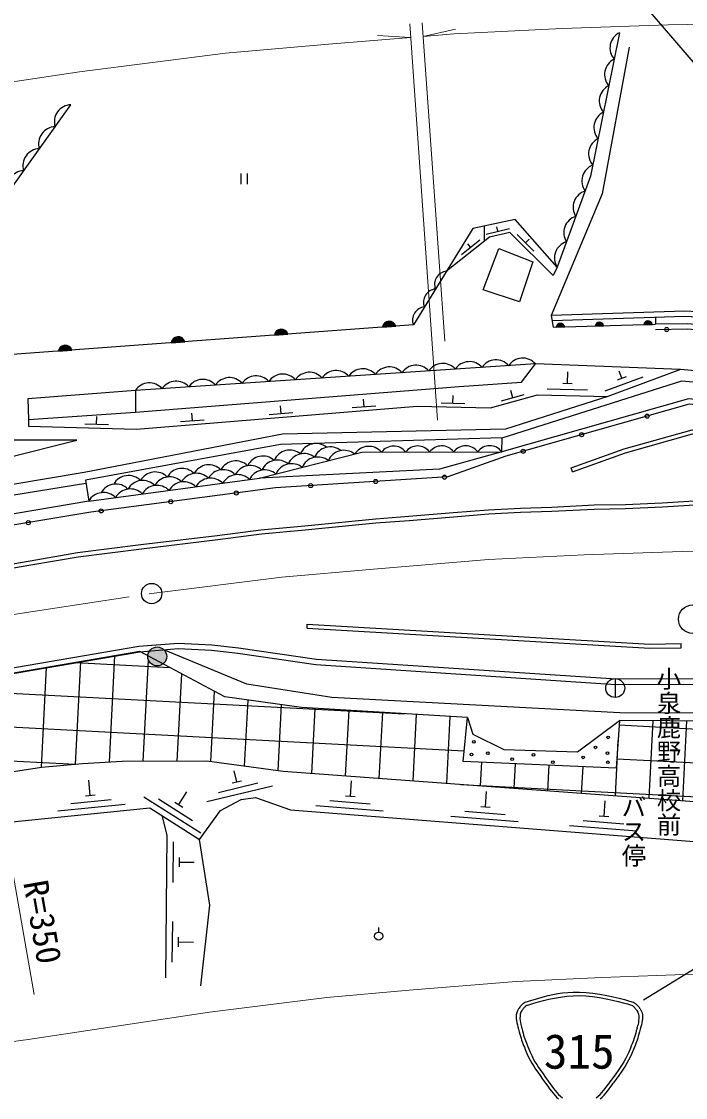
# Model space of a CAD drawing. Units: millimetres at full size, sheet at 1:1000; details may follow other scales. Extents: x 40000 to 680000, y 20000 to 380000.
# Drawn here: x 462942 to 512048, y 238764 to 318369 of the extents above; entities that cross this region are included whole.
import ezdxf
from ezdxf.enums import TextEntityAlignment as Align

# ---------------------------------------------------------------- set-up
doc = ezdxf.new("R2010")
doc.units = ezdxf.units.MM
doc.header["$LTSCALE"] = 1000
doc.linetypes.add('CHAIN', pattern=[18.5, 12, -1.5, 3.5, -1.5])
for name, color, linetype, lineweight in [('M-BGD', 7, 'Continuous', 25), ('M-BMK', 2, 'CHAIN', 13), ('M-BMK-SRVR', 3, 'Continuous', 25), ('M-STR-HTXT', 7, 'Continuous', 13), ('M-STR-STRC', 7, 'Continuous', 25)]:
    doc.layers.add(name, color=color, linetype=linetype, lineweight=lineweight)
doc.layers.add('M-BMK-HTXT', color=7, linetype='Continuous')
doc.styles.add('@ＭＳ ゴシック', font='')
doc.styles.add('ＭＳ ゴシック', font='')
doc.styles.get('@ＭＳ ゴシック').set_extended_font_data('@MS Gothic')
doc.styles.get('ＭＳ ゴシック').set_extended_font_data('MS Gothic')

msp = doc.modelspace()

# ---------------------------------------------------------------- hatches: boundary and pattern name
at = {"layer": 'M-BGD'}
for points in [[(489632, 295758, -0.82183), (490620, 295831)], [(508967, 295945), (509592, 295962, 0.84072)], [(481653, 295168, -0.82183), (482641, 295241)], [(503113, 295784), (502488, 295767, -0.84072)], [(505996, 295863), (505370, 295846, -0.84072)], [(474020, 294602, -0.82183), (475008, 294676)], [(465669, 293984, -0.82183), (466657, 294057)], [(473680, 271394, -1), (472280, 271394, -0.41421), (472980, 272094, -0.41421)]]:
    msp.add_hatch(color=256, dxfattribs=at).paths.add_polyline_path(points)
h = msp.add_hatch(dxfattribs=at)
h.set_pattern_fill('USER', color=256, style=0, pattern_type=2)
h.set_pattern_definition([(357, (0, 0), (130.84, 2496.574), []), (87, (0, 0), (-2496.574, 130.84), [])])
h.paths.add_polyline_path([(467461, 263475), (470393, 263657), (476638, 263659), (482291, 262899), (518068, 260266), (518370, 266585), (507178, 266658), (506932, 263127), (495595, 263630), (495933, 266878), (483639, 267613), (477977, 268404), (473407, 270838, -0.64397), (472282, 271437), (471698, 271749), (444378, 267074), (445088, 262510), (448852, 263217), (455626, 261442), (460254, 262562), (464408, 263193)])

# ---------------------------------------------------------------- linework, layer by layer
for p, q in [((479169, 307127), (479169, 306345)), ((479636, 307127), (479636, 306345)), ((497188, 302117), (497186, 303238)), ((497319, 302644), (499022, 303048)), ((498171, 302846), (498090, 303187)), ((499606, 302621), (500843, 301383)), ((495472, 301124), (496847, 302206)), ((496159, 301665), (495953, 301927)), ((500225, 302002), (500478, 302255)), ((509822, 296477), (509829, 295969)), ((489632, 295758), (490620, 295831)), ((502264, 295761), (509829, 295969)), ((502488, 295767), (503113, 295784)), ((505370, 295846), (505996, 295863)), ((508967, 295945), (509592, 295962)), ((474020, 294602), (475008, 294676)), ((481653, 295168), (482641, 295241)), ((465669, 293984), (466657, 294057)), ((503323, 291599), (503342, 292445)), ((507349, 291979), (507155, 292507)), ((502974, 291607), (503673, 291591)), ((506096, 291040), (508912, 292074)), ((507021, 291859), (507678, 292100)), ((494851, 290133), (494864, 290695)), ((498436, 290307), (500123, 290772)), ((499279, 290539), (499130, 291082)), ((501814, 291182), (504813, 291116)), ((482138, 289374), (482093, 289934)), ((487403, 289802), (489147, 289944)), ((488275, 289873), (488230, 290434)), ((493976, 290153), (495726, 290113)), ((468496, 288584), (468512, 289146)), ((475575, 288840), (475529, 289400)), ((481266, 289303), (483010, 289445)), ((467621, 288608), (469371, 288560)), ((474702, 288769), (476447, 288911)), ((503683, 285055), (503582, 285338)), ((484058, 273486), (484076, 273785)), ((511734, 272042), (511729, 272342)), ((506855, 269756), (506855, 268356)), ((478867, 262119), (478672, 262926)), ((468030, 261111), (467917, 262230)), ((477514, 261330), (480430, 262033)), ((478526, 262037), (479207, 262201)), ((487264, 261060), (487353, 262182)), ((467682, 261076), (468378, 261146)), ((474569, 260435), (475173, 261385)), ((476647, 260658), (481508, 261830)), ((497252, 260272), (497340, 261394)), ((465633, 259964), (470608, 260467)), ((466583, 260512), (469568, 260814)), ((471976, 261018), (476195, 258334)), ((473062, 260861), (475593, 259251)), ((474273, 260623), (474864, 260248)), ((484701, 260360), (489686, 259966)), ((485734, 260730), (488724, 260494)), ((486915, 261088), (487613, 261033)), ((506024, 259580), (506112, 260701)), ((494689, 259572), (499673, 259178)), ((495721, 259942), (498712, 259706)), ((496903, 260300), (497601, 260245)), ((505675, 259607), (506373, 259552)), ((503461, 258879), (508445, 258486)), ((504493, 259249), (507484, 259013)), ((474163, 257679), (474130, 254680)), ((474600, 256525), (474592, 255825)), ((474596, 256175), (475721, 256162)), ((474098, 251774), (474066, 248774)), ((489357, 251004), (489357, 251343)), ((474536, 250619), (474528, 249919)), ((474532, 250269), (475657, 250257))]:
    msp.add_line(p, q, dxfattribs=at)
for points in [[(507175, 317544), (505027, 306918), (502559, 300193), (499445, 303709), (496311, 303056), (491928, 295928), (452230, 292989), (433603, 291203), (423697, 292932), (399962, 298567)], [(507885, 316479), (505885, 305630), (502104, 296631), (502264, 295761)], [(452230, 292989), (457496, 299487), (466591, 312207)], [(502559, 300193), (502250, 299574), (499062, 302769), (497565, 302414), (494370, 299899)], [(546815, 295524), (541203, 295632), (535073, 295754), (512000, 296947), (502104, 296631)], [(546733, 295126), (541195, 295232), (535059, 295354), (511996, 296547), (502177, 296233)], [(548382, 293797), (541859, 293917), (537823, 294127), (513788, 295873), (512184, 296005), (509829, 295969)], [(548261, 293399), (541845, 293517), (537798, 293728), (513757, 295474), (512171, 295605), (509835, 295569)], [(418191, 283683), (417885, 278680), (419022, 279412), (420454, 279139), (440973, 282360), (461733, 286059), (467038, 287384), (462144, 287393), (461750, 290307), (429930, 287858), (421964, 289128), (400484, 294485)], [(511684, 292612), (500944, 293038), (471369, 291070), (471372, 289478), (495312, 291355), (499911, 291694), (500944, 293038)], [(511684, 292612), (506294, 290633), (498741, 288207), (482252, 287845), (467579, 285006), (445274, 281261), (428793, 278540), (417456, 276835), (391942, 274114), (389785, 274615)], [(548486, 287851), (536942, 288786), (537024, 290323), (511684, 292612)], [(536942, 288786), (530929, 289356), (527179, 289626), (526263, 289038), (512281, 290458), (498462, 286544), (498493, 287580), (511790, 291786), (536985, 289593)], [(471369, 291070), (463404, 290461), (463452, 288919), (471372, 289478)], [(463452, 288919), (463470, 288442), (471440, 288221), (492215, 289912), (497616, 289788), (501092, 290748), (506294, 290633)], [(548013, 287488), (536907, 288388), (530896, 288957), (527283, 289217), (526361, 288626), (512316, 290052), (498752, 286210), (494468, 284674), (481731, 283872), (468063, 282061), (411800, 272697), (406971, 272203), (402541, 271766), (396457, 271310), (392573, 271118), (388512, 271057), (384678, 271103), (381845, 271224), (378209, 271466)], [(498493, 287580), (482084, 287073), (467669, 284436), (467908, 282882), (480547, 284575), (488103, 286503), (498462, 286544)], [(503582, 285338), (507520, 286743), (512533, 288159), (544088, 285089)], [(503683, 285055), (507612, 286457), (512561, 287855), (544059, 284790)], [(498462, 286544), (493844, 285259), (480547, 284575)], [(467908, 282882), (417780, 274365), (417616, 276108), (467703, 284215)], [(512689, 282881), (510326, 282728), (507606, 282618), (505295, 282575), (502158, 282413), (499837, 282341), (497488, 282211), (494858, 282009), (491582, 281738), (489116, 281558), (486881, 281320), (483898, 281036), (480649, 280730), (477422, 280321), (471774, 279641), (467082, 279048), (463576, 278454), (458570, 277571), (455577, 277123), (452423, 276646), (448009, 275938), (444827, 275336)], [(512704, 282582), (510342, 282428), (507615, 282318), (505305, 282275), (502170, 282113), (499850, 282041), (497508, 281911), (494882, 281710), (491606, 281439), (489143, 281259), (486911, 281021), (483927, 280738), (480681, 280432), (477459, 280023), (471810, 279343), (467126, 278751), (463627, 278159), (458618, 277275), (455622, 276826), (452470, 276350), (448060, 275643), (444883, 275041)], [(381834, 260352), (390005, 260163), (394976, 260269), (402911, 261275), (429375, 265033), (444314, 267468), (471630, 272143), (474532, 272383), (477020, 272258), (478983, 272035), (484763, 271196), (506913, 269726), (528216, 269753), (533563, 269419), (543662, 272437), (546719, 274401)], [(484058, 273486), (509405, 272006), (511734, 272042)], [(484076, 273785), (509412, 272306), (511729, 272342)], [(381825, 259953), (390004, 259762), (395006, 259870), (402965, 260879), (429435, 264638), (444380, 267074), (471681, 271746), (474539, 271982), (476988, 271859), (478932, 271639), (484721, 270797), (506900, 269326), (528204, 269353), (533609, 269015), (543831, 272070)], [(471698, 271749), (444378, 267074), (445088, 262510), (448852, 263217), (455626, 261442), (460254, 262562), (464408, 263193), (467461, 263475), (470393, 263657), (476638, 263659), (482291, 262899), (518068, 260266)], [(518370, 266585), (507178, 266658), (506932, 263127), (495595, 263630), (495933, 266878), (483639, 267613), (477977, 268404), (471698, 271749)], [(526135, 269351), (518244, 267186), (507201, 267218), (485881, 268357), (479600, 269355), (473470, 271894)], [(495933, 266878), (496327, 265632), (498625, 264507), (504073, 264335), (507178, 266658)], [(476207, 247022), (476868, 253004), (476108, 257856), (477663, 260004), (479183, 260807), (480249, 260964), (482834, 260056), (513634, 257625), (517336, 256591), (537009, 247633)], [(414641, 239270), (414206, 241511), (413308, 242902), (412822, 243881), (412281, 245040), (411741, 246527), (411515, 247660), (411190, 249703), (411099, 250710), (411099, 252334), (424487, 253828), (432194, 250249), (435462, 246708), (440756, 245989), (446759, 247006), (454519, 251691), (457322, 256072), (457200, 258253), (458832, 258824), (472426, 260198), (476108, 257856)], [(473603, 247625), (473718, 258162), (473337, 259619)]]:
    msp.add_lwpolyline(points, dxfattribs=at)
msp.add_lwpolyline([(498233, 301585), (500753, 300594), (499762, 297634), (497091, 298517)], close=True, dxfattribs=at)
for centre, radius in [((510657, 295581), 150), ((509211, 289173), 150), ((504364, 287800), 150), ((500043, 286576), 150), ((489139, 284338), 150), ((494226, 284658), 150), ((478830, 283488), 150), ((484330, 284036), 150), ((473980, 282845), 150), ((468830, 282163), 150), ((463441, 281292), 150), ((512574, 274152), 1050), ((472980, 271394), 700), ((506855, 269056), 700), ((496399, 265080), 100), ((506327, 265407), 100), ((497427, 264237), 100), ((505385, 264668), 100), ((506288, 264240), 100), ((496223, 264131), 100), ((499228, 263794), 100), ((500808, 264111), 100), ((502240, 263567), 100), ((504482, 263928), 100), ((506304, 263563), 100), ((489357, 250704), 300)]:
    msp.add_circle(centre, radius, dxfattribs=at)
for centre, radius, start, end in [((507712, 316415), 1250, 115.44307, 221.70327), ((507315, 314455), 1250, 115.44307, 221.70327), ((506919, 312495), 1250, 115.44307, 221.70327), ((466619, 310957), 1250, 91.30403, 197.56424), ((506523, 310534), 1250, 115.44307, 221.70327), ((465456, 309331), 1250, 91.30403, 197.56424), ((506127, 308574), 1250, 115.44307, 221.70327), ((464293, 307704), 1250, 91.30403, 197.56424), ((463130, 306077), 1250, 91.30403, 197.56424), ((505630, 306571), 1250, 110.33305, 216.59326), ((504986, 304629), 1250, 106.71905, 212.97926), ((504297, 302751), 1250, 106.71905, 212.97926), ((503608, 300874), 1250, 106.71905, 212.97926), ((494459, 298932), 971, 95.27884, 201.53904), ((493645, 297608), 971, 95.27884, 201.53904), ((492831, 296285), 971, 95.27884, 201.53904), ((490133, 295697), 505, 15.40504, 173.06323), ((509281, 295899), 318, 11.46622, 171.68395), ((482154, 295107), 505, 15.40504, 173.06323), ((502802, 295721), 318, 11.46622, 171.68395), ((505685, 295800), 318, 11.46622, 171.68395), ((474521, 294542), 505, 15.40504, 173.06323), ((466170, 293923), 505, 15.40504, 173.06323), ((494092, 291839), 1235, 40.67587, 146.93607), ((496064, 291970), 1235, 40.67587, 146.93607), ((498036, 292102), 1235, 40.67587, 146.93607), ((500007, 292233), 1235, 40.67587, 146.93607), ((480290, 290921), 1235, 40.67587, 146.93607), ((482262, 291052), 1235, 40.67587, 146.93607), ((484234, 291183), 1235, 40.67587, 146.93607), ((486206, 291315), 1235, 40.67587, 146.93607), ((488177, 291446), 1235, 40.67587, 146.93607), ((490149, 291577), 1235, 40.67587, 146.93607), ((492121, 291708), 1235, 40.67587, 146.93607), ((472404, 290396), 1235, 40.67587, 146.93607), ((474375, 290528), 1235, 40.67587, 146.93607), ((476347, 290659), 1235, 40.67587, 146.93607), ((478319, 290790), 1235, 40.67587, 146.93607), ((482778, 285411), 1250, 50.63687, 156.89707), ((484725, 285899), 1250, 51.20827, 157.46848), ((485763, 285648), 1250, 51.18581, 157.44602), ((486790, 285394), 1250, 51.18608, 157.44629), ((488624, 285690), 1250, 40.90473, 147.16493), ((490461, 285845), 1112, 37.10083, 143.36104), ((492239, 285852), 1112, 37.09524, 143.35544), ((494018, 285859), 1112, 37.09518, 143.35538), ((495797, 285866), 1112, 37.09518, 143.35538), ((497575, 285873), 1112, 37.09518, 143.35538), ((478789, 284611), 1250, 45.57028, 151.83048), ((480797, 284968), 1250, 48.3459, 154.6061), ((481867, 284675), 1250, 49.9922, 156.2524), ((483825, 285153), 1250, 51.20185, 157.46206), ((484852, 284899), 1250, 51.18663, 157.44683), ((472831, 283793), 1250, 44.49852, 150.75873), ((474813, 284059), 1250, 44.49852, 150.75873), ((476796, 284324), 1250, 44.49852, 150.75873), ((477853, 283962), 1250, 44.49852, 150.75873), ((479857, 284268), 1250, 46.62963, 152.88984), ((480935, 283946), 1250, 48.7125, 154.97271), ((482914, 284405), 1250, 51.15049, 157.4107), ((470849, 283528), 1250, 44.49852, 150.75873), ((471906, 283165), 1250, 44.49852, 150.75873), ((473888, 283431), 1250, 44.49852, 150.75873), ((474946, 283068), 1250, 44.49852, 150.75873), ((475871, 283696), 1250, 44.49852, 150.75873), ((476928, 283333), 1250, 44.49852, 150.75873), ((478911, 283599), 1250, 44.49852, 150.75873), ((468999, 282271), 1250, 44.49852, 150.75873), ((469924, 282900), 1250, 44.49852, 150.75873), ((470981, 282537), 1250, 44.49852, 150.75873), ((472964, 282802), 1250, 44.49852, 150.75873)]:
    msp.add_arc(centre, radius, start, end, dxfattribs=at)
at = {"layer": 'M-BMK'}
msp.add_lwpolyline([(459033, 274010), (472567, 276048), (482183, 277262), (488962, 277859), (497481, 278563), (504551, 278901), (511798, 279159), (517894, 279267), (524063, 279206), (529655, 279161), (535100, 278953), (545267, 278338), (553662, 277577), (572141, 276101)], dxfattribs=at)
at = {"layer": 'M-BMK-SRVR'}
msp.add_circle((472567, 276048), 750, dxfattribs=at)
at = {"layer": 'M-STR-HTXT'}
for p, q in [((493704, 288882), (491650, 318191)), ((492579, 318268), (494247, 294721)), ((492650, 317271), (495045, 317811)), ((491720, 317194), (489269, 317334)), ((463867, 246371), (459033, 274010))]:
    msp.add_line(p, q, dxfattribs=at)
for points in [[(492650, 317271), (494945, 317460), (502926, 317842), (510758, 318121), (517741, 318245), (524412, 318179), (530557, 318129), (537022, 317882), (548204, 317205), (548566, 317173)], [(381128, 303779), (381883, 303710), (386427, 303501), (391290, 303626), (395722, 303978), (401493, 304511), (405415, 305039), (413330, 306263), (420026, 307355), (426272, 308462), (434035, 309682), (440373, 310702), (447300, 311763), (453553, 312598), (467224, 314657), (478031, 316021), (485647, 316692), (491720, 317194)], [(457266, 242221), (463431, 243043), (476855, 245065), (485515, 246158), (491622, 246696), (499515, 247348), (505855, 247651), (512632, 247893), (518016, 247988), (523783, 247932), (528932, 247890), (533558, 247713), (542396, 247178)]]:
    msp.add_lwpolyline(points, dxfattribs=at)
at = {"layer": 'M-STR-STRC'}
for p, q in [((538105, 285554), (503894, 325588)), ((550730, 271662), (508949, 245971))]:
    msp.add_line(p, q, dxfattribs=at)
for points in [[(500200, 245813), (500682, 245963), (501116, 246095), (501513, 246209), (501885, 246307), (502242, 246388), (502595, 246453), (502957, 246502), (503337, 246537), (503748, 246556), (504200, 246561), (504692, 246541), (505204, 246488), (505720, 246410), (506227, 246316), (506707, 246212), (507147, 246106), (507532, 246006), (507846, 245918), (508073, 245851), (508200, 245813)], [(500298, 245574), (500544, 245650), (500838, 245738), (501173, 245834), (501543, 245931), (501944, 246027), (502369, 246115), (502813, 246192), (503270, 246253), (503734, 246293), (504200, 246307), (504680, 246288), (505179, 246238), (505682, 246164), (506175, 246073), (506643, 245972), (507072, 245868), (507447, 245770), (507754, 245685), (507977, 245619), (508102, 245581)], [(500200, 245813), (500133, 245769), (500072, 245727), (500017, 245684), (499966, 245640), (499918, 245594), (499874, 245546), (499830, 245495), (499788, 245439), (499745, 245379), (499700, 245313), (499619, 245167), (499564, 245024), (499533, 244881), (499523, 244739), (499530, 244595), (499550, 244448), (499580, 244298), (499618, 244143), (499659, 243981), (499700, 243813)], [(500294, 245578), (500274, 245560), (500248, 245537), (500216, 245508), (500181, 245474), (500143, 245437), (500103, 245396), (500063, 245352), (500023, 245306), (499985, 245258), (499950, 245209), (499879, 245074), (499833, 244926), (499810, 244770), (499806, 244613), (499815, 244458), (499835, 244310), (499862, 244175), (499890, 244057), (499917, 243961), (499938, 243892)], [(508104, 245581), (508124, 245563), (508151, 245540), (508182, 245510), (508218, 245477), (508256, 245439), (508297, 245397), (508337, 245353), (508377, 245306), (508415, 245258), (508450, 245209), (508522, 245073), (508568, 244925), (508591, 244770), (508595, 244612), (508585, 244457), (508565, 244309), (508539, 244173), (508510, 244055), (508483, 243959), (508462, 243890)], [(508200, 245813), (508268, 245769), (508329, 245727), (508384, 245684), (508435, 245640), (508482, 245594), (508527, 245546), (508570, 245495), (508613, 245439), (508656, 245379), (508700, 245313), (508782, 245167), (508837, 245024), (508867, 244881), (508878, 244739), (508871, 244595), (508851, 244448), (508820, 244298), (508783, 244143), (508742, 243981), (508700, 243813)], [(499700, 243813), (499752, 243616), (499799, 243443), (499844, 243289), (499887, 243148), (499931, 243015), (499976, 242887), (500024, 242757), (500076, 242621), (500135, 242475), (500200, 242313), (500326, 242016), (500448, 241752), (500569, 241514), (500694, 241291), (500825, 241076), (500967, 240860), (501121, 240634), (501293, 240390), (501485, 240119), (501700, 239813)], [(499938, 243892), (499988, 243699), (500035, 243529), (500079, 243377), (500121, 243238), (500164, 243108), (500208, 242982), (500256, 242854), (500307, 242721), (500364, 242577), (500429, 242418), (500553, 242124), (500674, 241863), (500794, 241626), (500918, 241406), (501048, 241193), (501188, 240979), (501341, 240755), (501511, 240514), (501701, 240245), (501915, 239941)], [(508463, 243892), (508413, 243699), (508366, 243529), (508322, 243377), (508280, 243238), (508237, 243108), (508193, 242982), (508145, 242854), (508094, 242721), (508036, 242577), (507972, 242418), (507848, 242124), (507727, 241863), (507607, 241626), (507483, 241406), (507353, 241193), (507213, 240979), (507060, 240755), (506890, 240514), (506700, 240245), (506486, 239941)], [(508700, 243813), (508649, 243616), (508602, 243443), (508557, 243289), (508514, 243148), (508470, 243015), (508425, 242887), (508377, 242757), (508324, 242621), (508266, 242475), (508200, 242313), (508075, 242016), (507953, 241752), (507831, 241514), (507707, 241291), (507575, 241076), (507434, 240860), (507280, 240634), (507108, 240390), (506916, 240119), (506700, 239813)], [(501700, 239813), (501856, 239604), (501996, 239413), (502127, 239239), (502252, 239078), (502379, 238930), (502511, 238792), (502654, 238663)], [(501877, 239990), (502028, 239786), (502165, 239600), (502291, 239429), (502413, 239272), (502536, 239127), (502664, 238992), (502803, 238867), (502958, 238749)], [(505442, 238749), (505598, 238867), (505737, 238992), (505865, 239127), (505987, 239272), (506109, 239429), (506236, 239600), (506372, 239786), (506524, 239990)], [(505747, 238663), (505890, 238792), (506022, 238930), (506148, 239078), (506274, 239239), (506405, 239413), (506545, 239604), (506700, 239813)]]:
    msp.add_lwpolyline(points, dxfattribs=at)

# ---------------------------------------------------------------- texts
at = {"layer": 'M-BMK-HTXT', "style": '@ＭＳ ゴシック'}
for s, p in [('小泉鹿野高校前', (510805, 270659)), ('バス停', (508207, 261164))]:
    msp.add_text(s, height=1320, rotation=270, dxfattribs=at).set_placement(p, align=Align.MIDDLE_LEFT)
at = {"layer": 'M-STR-HTXT', "style": 'ＭＳ ゴシック'}
msp.add_text('R=350', height=1833, rotation=279.92, dxfattribs=at).set_placement((463061, 251504), align=Align.BOTTOM_CENTER)
at = {"layer": 'M-STR-STRC', "style": 'ＭＳ ゴシック'}
msp.add_text('315', height=2566, dxfattribs=at).set_placement((501575, 240125), align=Align.BOTTOM_LEFT)

doc.saveas('drawing.dxf')
